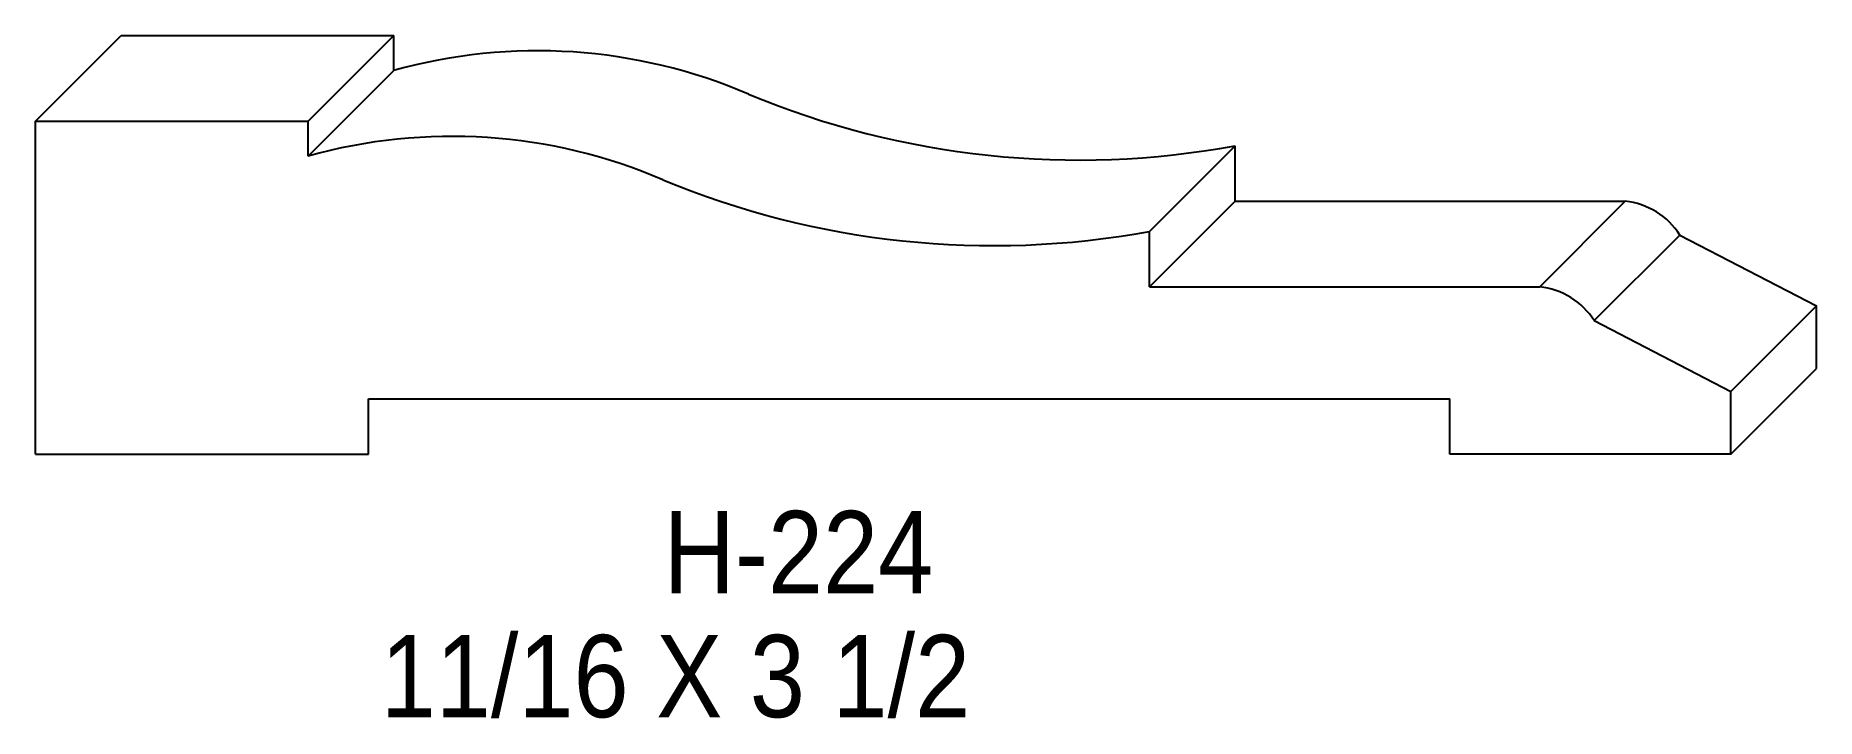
# Model space of a CAD drawing. Extents: x 64.44 to 68.11, y 151.64 to 153.05.
import ezdxf

# ---------------------------------------------------------------- set-up
doc = ezdxf.new("R2010")
doc.units = 0
doc.header["$LTSCALE"] = 5
doc.layers.add('PROFILE', color=7, linetype='CONTINUOUS')
doc.styles.add('TXT', font='TXT', dxfattribs={"height": 3.5})

msp = doc.modelspace()

# ---------------------------------------------------------------- linework, layer by layer
at = {"layer": 'PROFILE', "color": 1, "linetype": 'CONTINUOUS'}
for p, q in [((64.4355, 152.8711), (64.6122, 153.0479)), ((64.6122, 153.0479), (65.1746, 153.0479)), ((64.9978, 152.8711), (65.1746, 153.0479)), ((65.1746, 152.9758), (65.1746, 153.0479)), ((64.9978, 152.799), (65.1746, 152.9758)), ((64.4355, 152.8711), (64.9978, 152.8711)), ((64.4355, 152.1838), (64.4355, 152.8711)), ((64.9978, 152.799), (64.9978, 152.8711)), ((66.7347, 152.6436), (66.9114, 152.8204)), ((66.9114, 152.7058), (66.9114, 152.8204)), ((66.7347, 152.5291), (66.9114, 152.7058)), ((66.9114, 152.7058), (67.7169, 152.7058)), ((67.5402, 152.5291), (67.7169, 152.7058)), ((66.7347, 152.5291), (66.7347, 152.6436)), ((67.6529, 152.4594), (67.8296, 152.6361)), ((67.8296, 152.6361), (68.1113, 152.4898)), ((66.7347, 152.5291), (67.5402, 152.5291)), ((67.9346, 152.3131), (68.1113, 152.4898)), ((68.1113, 152.3605), (68.1113, 152.4898)), ((67.6529, 152.4594), (67.9346, 152.3131)), ((67.9346, 152.1838), (68.1113, 152.3605)), ((65.1224, 152.2978), (67.3544, 152.2978)), ((65.1224, 152.1838), (65.1224, 152.2978)), ((67.3544, 152.1838), (67.3544, 152.2978)), ((67.9346, 152.1838), (67.9346, 152.3131)), ((64.4355, 152.1838), (65.1224, 152.1838)), ((67.9346, 152.1838), (67.3544, 152.1838))]:
    msp.add_line(p, q, dxfattribs=at)
for centre, major_axis, start_param, end_param in [((65.4715, 151.9133), (0, 1.1032), -0.405603, 0.272558), ((66.5893, 154.5711), (0, 1.7801), -3.535043, -2.959625), ((65.2948, 151.7366), (0, 1.1032), -0.405603, 0.272558), ((66.4125, 154.3943), (1.7801, 0), -1.964246, -1.388829), ((67.7005, 152.5535), (0, 0.1532), -1.001203, -0.106995), ((67.5238, 152.3767), (0, 0.1532), -1.001203, -0.106995)]:
    msp.add_ellipse(centre, major_axis=major_axis, ratio=1, start_param=start_param, end_param=end_param, dxfattribs=at)

# ---------------------------------------------------------------- texts
at = {"layer": 'PROFILE', "color": 1, "linetype": 'CONTINUOUS', "style": 'TXT', "width": 0.9}
for s, height, p in [('H-224', 0.16996, (65.7314, 151.8965)), ('11/16 X 3 1/2', 0.169956, (65.1478, 151.6405))]:
    msp.add_text(s, height=height, dxfattribs=at).set_placement(p)

doc.saveas('drawing.dxf')
